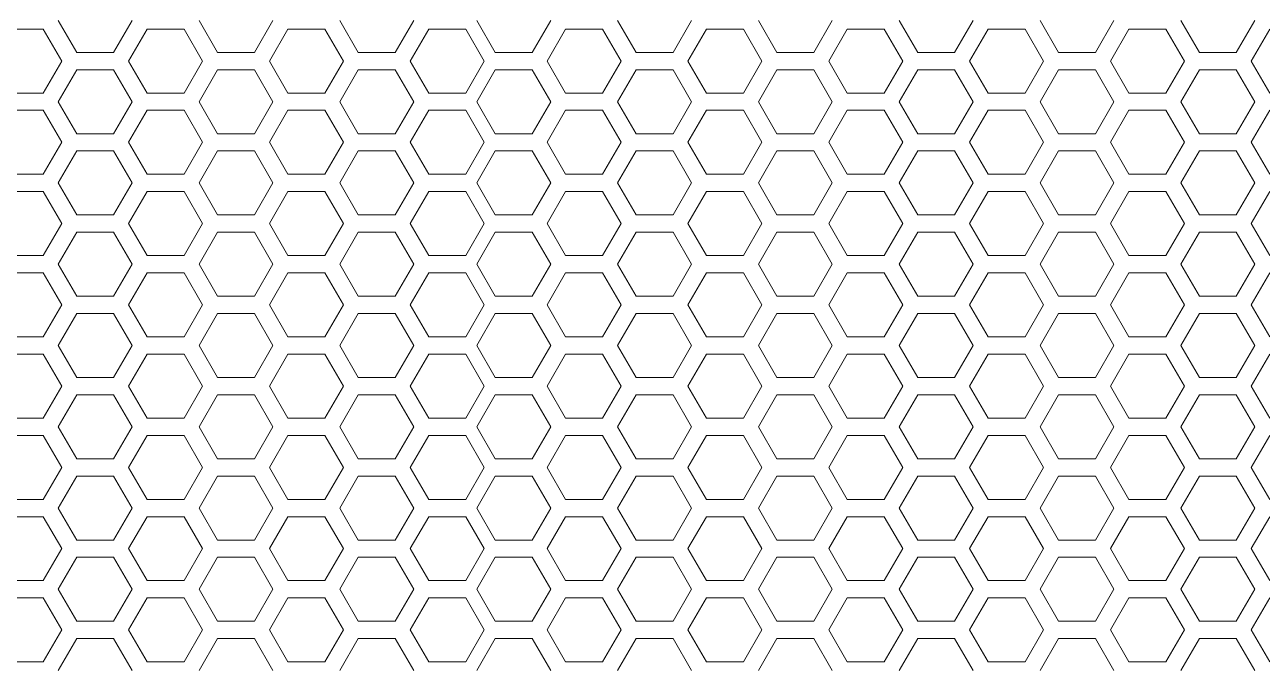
# Model space of a CAD drawing. Header units: millimetres. Extents: x 0 to 140, y -17 to 195.
# Drawn here: x 112.69 to 121.81, y 31.03 to 35.75 of the extents above; entities that cross this region are included whole.
import ezdxf

# ---------------------------------------------------------------- set-up
doc = ezdxf.new("R2010")
doc.units = ezdxf.units.MM
doc.layers.add('4203-42785_1_0', color=7, linetype='Continuous')

# ---------------------------------------------------------------- blocks, each defined once
blk = doc.blocks.new('a')
at = {"layer": '4203-42785_1_0', "color": 0, "linetype": 'ByBlock', "lineweight": 9}
for p, q in [((1506.8194, 372.1166), (1506.9262, 371.9317)), ((1507.1396, 371.9317), (1507.2464, 372.1166)), ((1507.3328, 372.0667), (1507.2261, 371.8818)), ((1507.5463, 372.0667), (1507.3328, 372.0667)), ((1507.653, 371.8818), (1507.5463, 372.0667)), ((1507.6327, 372.1166), (1507.7395, 371.9317)), ((1507.9529, 371.9317), (1508.0596, 372.1166)), ((1508.1461, 372.0667), (1508.0394, 371.8818)), ((1508.3595, 372.0667), (1508.1461, 372.0667)), ((1508.4662, 371.8818), (1508.3595, 372.0667)), ((1508.446, 372.1166), (1508.5527, 371.9317)), ((1508.7661, 371.9317), (1508.8728, 372.1166)), ((1508.9594, 372.0667), (1508.8527, 371.8818)), ((1509.1728, 372.0667), (1508.9594, 372.0667)), ((1509.2795, 371.8818), (1509.1728, 372.0667)), ((1509.2593, 372.1166), (1509.366, 371.9317)), ((1509.5794, 371.9317), (1509.6862, 372.1166)), ((1509.7726, 372.0667), (1509.6659, 371.8818)), ((1509.9861, 372.0667), (1509.7726, 372.0667)), ((1510.0928, 371.8818), (1509.9861, 372.0667)), ((1510.0725, 372.1166), (1510.1793, 371.9317)), ((1510.3927, 371.9317), (1510.4994, 372.1166)), ((1510.5859, 372.0667), (1510.4792, 371.8818)), ((1510.7994, 372.0667), (1510.5859, 372.0667)), ((1510.9061, 371.8818), (1510.7994, 372.0667)), ((1510.8858, 372.1166), (1510.9926, 371.9317)), ((1511.206, 371.9317), (1511.3127, 372.1166)), ((1511.3992, 372.0667), (1511.2925, 371.8818)), ((1514.0523, 372.0667), (1513.8389, 372.0667)), ((1514.1591, 371.8818), (1514.0523, 372.0667)), ((1514.1389, 372.1166), (1514.2456, 371.9317)), ((1514.459, 371.9317), (1514.5657, 372.1166)), ((1514.6522, 372.0667), (1514.5455, 371.8818)), ((1514.8656, 372.0667), (1514.6522, 372.0667)), ((1514.9724, 371.8818), (1514.8656, 372.0667)), ((1514.9521, 372.1166), (1515.0588, 371.9317)), ((1515.2723, 371.9317), (1515.379, 372.1166)), ((1515.4655, 372.0667), (1515.3587, 371.8818)), ((1515.6789, 372.0667), (1515.4655, 372.0667)), ((1515.7856, 371.8818), (1515.6789, 372.0667)), ((1515.7654, 372.1166), (1515.8721, 371.9317)), ((1516.0855, 371.9317), (1516.1923, 372.1166)), ((1516.2788, 372.0667), (1516.1721, 371.8818)), ((1516.4922, 372.0667), (1516.2788, 372.0667)), ((1516.5989, 371.8818), (1516.4922, 372.0667)), ((1506.9262, 371.9317), (1507.1396, 371.9317)), ((1507.7395, 371.9317), (1507.9529, 371.9317)), ((1508.5527, 371.9317), (1508.7661, 371.9317)), ((1509.366, 371.9317), (1509.5794, 371.9317)), ((1510.1793, 371.9317), (1510.3927, 371.9317)), ((1510.9926, 371.9317), (1511.206, 371.9317)), ((1514.2456, 371.9317), (1514.459, 371.9317)), ((1515.0588, 371.9317), (1515.2723, 371.9317)), ((1515.8721, 371.9317), (1516.0855, 371.9317)), ((1507.2261, 371.8818), (1507.3328, 371.697)), ((1507.5463, 371.697), (1507.653, 371.8818)), ((1508.0394, 371.8818), (1508.1461, 371.697)), ((1508.3595, 371.697), (1508.4662, 371.8818)), ((1508.8527, 371.8818), (1508.9594, 371.697)), ((1509.1728, 371.697), (1509.2795, 371.8818)), ((1509.6659, 371.8818), (1509.7726, 371.697)), ((1509.9861, 371.697), (1510.0928, 371.8818)), ((1510.4792, 371.8818), (1510.5859, 371.697)), ((1510.7994, 371.697), (1510.9061, 371.8818)), ((1511.2925, 371.8818), (1511.3992, 371.697)), ((1514.0523, 371.697), (1514.1591, 371.8818)), ((1514.5455, 371.8818), (1514.6522, 371.697)), ((1514.8656, 371.697), (1514.9724, 371.8818)), ((1515.3587, 371.8818), (1515.4655, 371.697)), ((1515.6789, 371.697), (1515.7856, 371.8818)), ((1516.1721, 371.8818), (1516.2788, 371.697)), ((1516.4922, 371.697), (1516.5989, 371.8818)), ((1506.9262, 371.8319), (1506.8194, 371.6471)), ((1507.1396, 371.8319), (1506.9262, 371.8319)), ((1507.2464, 371.6471), (1507.1396, 371.8319)), ((1507.7395, 371.8319), (1507.6327, 371.6471)), ((1507.9529, 371.8319), (1507.7395, 371.8319)), ((1508.0596, 371.6471), (1507.9529, 371.8319)), ((1508.5527, 371.8319), (1508.446, 371.6471)), ((1508.7661, 371.8319), (1508.5527, 371.8319)), ((1508.8728, 371.6471), (1508.7661, 371.8319)), ((1509.366, 371.8319), (1509.2593, 371.6471)), ((1509.5794, 371.8319), (1509.366, 371.8319)), ((1509.6862, 371.6471), (1509.5794, 371.8319)), ((1510.1793, 371.8319), (1510.0725, 371.6471)), ((1510.3927, 371.8319), (1510.1793, 371.8319)), ((1510.4994, 371.6471), (1510.3927, 371.8319)), ((1510.9926, 371.8319), (1510.8858, 371.6471)), ((1511.206, 371.8319), (1510.9926, 371.8319)), ((1511.3127, 371.6471), (1511.206, 371.8319)), ((1514.2456, 371.8319), (1514.1389, 371.6471)), ((1514.459, 371.8319), (1514.2456, 371.8319)), ((1514.5657, 371.6471), (1514.459, 371.8319)), ((1515.0588, 371.8319), (1514.9521, 371.6471)), ((1515.2723, 371.8319), (1515.0588, 371.8319)), ((1515.379, 371.6471), (1515.2723, 371.8319)), ((1515.8721, 371.8319), (1515.7654, 371.6471)), ((1516.0855, 371.8319), (1515.8721, 371.8319)), ((1516.1923, 371.6471), (1516.0855, 371.8319)), ((1506.8194, 371.6471), (1506.9262, 371.4622)), ((1507.1929, 371.5547), (1507.2464, 371.6471)), ((1507.3328, 371.697), (1507.5463, 371.697)), ((1507.6327, 371.6471), (1507.7395, 371.4622)), ((1507.9529, 371.4622), (1508.0596, 371.6471)), ((1508.1461, 371.697), (1508.3595, 371.697)), ((1508.446, 371.6471), (1508.5527, 371.4622)), ((1508.7661, 371.4622), (1508.8728, 371.6471)), ((1508.9594, 371.697), (1509.1728, 371.697)), ((1509.2593, 371.6471), (1509.366, 371.4622)), ((1509.5794, 371.4622), (1509.6862, 371.6471)), ((1509.7726, 371.697), (1509.9861, 371.697)), ((1510.0725, 371.6471), (1510.1793, 371.4622)), ((1510.3927, 371.4622), (1510.4994, 371.6471)), ((1510.5859, 371.697), (1510.7994, 371.697)), ((1510.8858, 371.6471), (1510.9926, 371.4622)), ((1511.206, 371.4622), (1511.3127, 371.6471)), ((1513.8389, 371.697), (1514.0523, 371.697)), ((1514.1389, 371.6471), (1514.2456, 371.4622)), ((1514.459, 371.4622), (1514.5657, 371.6471)), ((1514.6522, 371.697), (1514.8656, 371.697)), ((1514.9521, 371.6471), (1515.0588, 371.4622)), ((1515.2723, 371.4622), (1515.379, 371.6471)), ((1515.4655, 371.697), (1515.6789, 371.697)), ((1515.7654, 371.6471), (1515.8721, 371.4622)), ((1516.0855, 371.4622), (1516.1923, 371.6471)), ((1516.2788, 371.697), (1516.4922, 371.697)), ((1507.3328, 371.5971), (1507.2261, 371.4123)), ((1507.5463, 371.5971), (1507.3328, 371.5971)), ((1507.653, 371.4123), (1507.5463, 371.5971)), ((1508.1461, 371.5971), (1508.0394, 371.4123)), ((1508.3595, 371.5971), (1508.1461, 371.5971)), ((1508.4662, 371.4123), (1508.3595, 371.5971)), ((1508.9594, 371.5971), (1508.8527, 371.4123)), ((1509.1728, 371.5971), (1508.9594, 371.5971)), ((1509.2795, 371.4123), (1509.1728, 371.5971)), ((1509.7726, 371.5971), (1509.6659, 371.4123)), ((1509.9861, 371.5971), (1509.7726, 371.5971)), ((1510.0928, 371.4123), (1509.9861, 371.5971)), ((1510.5859, 371.5971), (1510.4792, 371.4123)), ((1510.7994, 371.5971), (1510.5859, 371.5971)), ((1510.9061, 371.4123), (1510.7994, 371.5971)), ((1511.3992, 371.5971), (1511.2925, 371.4123)), ((1514.0523, 371.5971), (1513.8389, 371.5971)), ((1514.1591, 371.4123), (1514.0523, 371.5971)), ((1514.6522, 371.5971), (1514.5455, 371.4123)), ((1514.8656, 371.5971), (1514.6522, 371.5971)), ((1514.9724, 371.4123), (1514.8656, 371.5971)), ((1515.4655, 371.5971), (1515.3587, 371.4123)), ((1515.6789, 371.5971), (1515.4655, 371.5971)), ((1515.7856, 371.4123), (1515.6789, 371.5971)), ((1516.2788, 371.5971), (1516.1721, 371.4123)), ((1516.4922, 371.5971), (1516.2788, 371.5971)), ((1516.5989, 371.4123), (1516.4922, 371.5971)), ((1507.1396, 371.4622), (1507.1929, 371.5547)), ((1506.9262, 371.4622), (1507.1396, 371.4622)), ((1507.7395, 371.4622), (1507.9529, 371.4622)), ((1508.5527, 371.4622), (1508.7661, 371.4622)), ((1509.366, 371.4622), (1509.5794, 371.4622)), ((1510.1793, 371.4622), (1510.3927, 371.4622)), ((1510.9926, 371.4622), (1511.206, 371.4622)), ((1514.2456, 371.4622), (1514.459, 371.4622)), ((1515.0588, 371.4622), (1515.2723, 371.4622)), ((1515.8721, 371.4622), (1516.0855, 371.4622)), ((1506.9262, 371.3624), (1506.8194, 371.1775)), ((1507.1396, 371.3624), (1506.9262, 371.3624)), ((1507.2464, 371.1775), (1507.1396, 371.3624)), ((1507.2261, 371.4123), (1507.3328, 371.2274)), ((1507.5463, 371.2274), (1507.653, 371.4123)), ((1507.7395, 371.3624), (1507.6327, 371.1775)), ((1507.9529, 371.3624), (1507.7395, 371.3624)), ((1508.0596, 371.1775), (1507.9529, 371.3624)), ((1508.0394, 371.4123), (1508.1461, 371.2274)), ((1508.3595, 371.2274), (1508.4662, 371.4123)), ((1508.5527, 371.3624), (1508.446, 371.1775)), ((1508.7661, 371.3624), (1508.5527, 371.3624)), ((1508.8728, 371.1775), (1508.7661, 371.3624)), ((1508.8527, 371.4123), (1508.9594, 371.2274)), ((1509.1728, 371.2274), (1509.2795, 371.4123)), ((1509.366, 371.3624), (1509.2593, 371.1775)), ((1509.5794, 371.3624), (1509.366, 371.3624)), ((1509.6862, 371.1775), (1509.5794, 371.3624)), ((1509.6659, 371.4123), (1509.7726, 371.2274)), ((1509.9861, 371.2274), (1510.0928, 371.4123)), ((1510.1793, 371.3624), (1510.0725, 371.1775)), ((1510.3927, 371.3624), (1510.1793, 371.3624)), ((1510.4994, 371.1775), (1510.3927, 371.3624)), ((1510.4792, 371.4123), (1510.5859, 371.2274)), ((1510.7994, 371.2274), (1510.9061, 371.4123)), ((1510.9926, 371.3624), (1510.8858, 371.1775)), ((1511.206, 371.3624), (1510.9926, 371.3624)), ((1511.3127, 371.1775), (1511.206, 371.3624)), ((1511.2925, 371.4123), (1511.3992, 371.2274)), ((1514.0523, 371.2274), (1514.1591, 371.4123)), ((1514.2456, 371.3624), (1514.1389, 371.1775)), ((1514.459, 371.3624), (1514.2456, 371.3624)), ((1514.5657, 371.1775), (1514.459, 371.3624)), ((1514.5455, 371.4123), (1514.6522, 371.2274)), ((1514.8656, 371.2274), (1514.9724, 371.4123)), ((1515.0588, 371.3624), (1514.9521, 371.1775)), ((1515.2723, 371.3624), (1515.0588, 371.3624)), ((1515.379, 371.1775), (1515.2723, 371.3624)), ((1515.3587, 371.4123), (1515.4655, 371.2274)), ((1515.6789, 371.2274), (1515.7856, 371.4123)), ((1515.8721, 371.3624), (1515.7654, 371.1775)), ((1516.0855, 371.3624), (1515.8721, 371.3624)), ((1516.1923, 371.1775), (1516.0855, 371.3624)), ((1516.1721, 371.4123), (1516.2788, 371.2274)), ((1516.4922, 371.2274), (1516.5989, 371.4123)), ((1507.3328, 371.2274), (1507.5463, 371.2274)), ((1508.1461, 371.2274), (1508.3595, 371.2274)), ((1508.9594, 371.2274), (1509.1728, 371.2274)), ((1509.7726, 371.2274), (1509.9861, 371.2274)), ((1510.5859, 371.2274), (1510.7994, 371.2274)), ((1513.8389, 371.2274), (1514.0523, 371.2274)), ((1514.6522, 371.2274), (1514.8656, 371.2274)), ((1515.4655, 371.2274), (1515.6789, 371.2274)), ((1516.2788, 371.2274), (1516.4922, 371.2274)), ((1506.8194, 371.1775), (1506.9262, 370.9926)), ((1507.1396, 370.9926), (1507.2464, 371.1775)), ((1507.6327, 371.1775), (1507.7395, 370.9926)), ((1507.9529, 370.9926), (1508.0596, 371.1775)), ((1508.446, 371.1775), (1508.5527, 370.9926)), ((1508.7661, 370.9926), (1508.8728, 371.1775)), ((1509.2593, 371.1775), (1509.366, 370.9926)), ((1509.5794, 370.9926), (1509.6862, 371.1775)), ((1510.0725, 371.1775), (1510.1793, 370.9926)), ((1510.3927, 370.9926), (1510.4994, 371.1775)), ((1510.8858, 371.1775), (1510.9926, 370.9926)), ((1511.206, 370.9926), (1511.3127, 371.1775)), ((1514.1389, 371.1775), (1514.2456, 370.9926)), ((1514.459, 370.9926), (1514.5657, 371.1775)), ((1514.9521, 371.1775), (1515.0588, 370.9926)), ((1515.2723, 370.9926), (1515.379, 371.1775)), ((1515.7654, 371.1775), (1515.8721, 370.9926)), ((1516.0855, 370.9926), (1516.1923, 371.1775)), ((1507.3328, 371.1276), (1507.2261, 370.9427)), ((1507.5463, 371.1276), (1507.3328, 371.1276)), ((1507.653, 370.9427), (1507.5463, 371.1276)), ((1508.1461, 371.1276), (1508.0394, 370.9427)), ((1508.3595, 371.1276), (1508.1461, 371.1276)), ((1508.4662, 370.9427), (1508.3595, 371.1276)), ((1508.9594, 371.1276), (1508.8527, 370.9427)), ((1509.1728, 371.1276), (1508.9594, 371.1276)), ((1509.2795, 370.9427), (1509.1728, 371.1276)), ((1509.7726, 371.1276), (1509.6659, 370.9427)), ((1509.9861, 371.1276), (1509.7726, 371.1276)), ((1510.0928, 370.9427), (1509.9861, 371.1276)), ((1510.5859, 371.1276), (1510.4792, 370.9427)), ((1510.7994, 371.1276), (1510.5859, 371.1276)), ((1510.9061, 370.9427), (1510.7994, 371.1276)), ((1511.3992, 371.1276), (1511.2925, 370.9427)), ((1514.0523, 371.1276), (1513.8389, 371.1276)), ((1514.1591, 370.9427), (1514.0523, 371.1276)), ((1514.6522, 371.1276), (1514.5455, 370.9427)), ((1514.8656, 371.1276), (1514.6522, 371.1276)), ((1514.9724, 370.9427), (1514.8656, 371.1276)), ((1515.4655, 371.1276), (1515.3587, 370.9427)), ((1515.6789, 371.1276), (1515.4655, 371.1276)), ((1515.7856, 370.9427), (1515.6789, 371.1276)), ((1516.2788, 371.1276), (1516.1721, 370.9427)), ((1516.4922, 371.1276), (1516.2788, 371.1276)), ((1516.5989, 370.9427), (1516.4922, 371.1276)), ((1506.9262, 370.9926), (1507.1396, 370.9926)), ((1507.7395, 370.9926), (1507.9529, 370.9926)), ((1508.5527, 370.9926), (1508.7661, 370.9926)), ((1509.366, 370.9926), (1509.5794, 370.9926)), ((1510.1793, 370.9926), (1510.3927, 370.9926)), ((1510.9926, 370.9926), (1511.206, 370.9926)), ((1514.2456, 370.9926), (1514.459, 370.9926)), ((1515.0588, 370.9926), (1515.2723, 370.9926)), ((1515.8721, 370.9926), (1516.0855, 370.9926)), ((1507.2261, 370.9427), (1507.3328, 370.7579)), ((1507.5463, 370.7579), (1507.653, 370.9427)), ((1508.0394, 370.9427), (1508.1461, 370.7579)), ((1508.3595, 370.7579), (1508.4662, 370.9427)), ((1508.8527, 370.9427), (1508.9594, 370.7579)), ((1509.1728, 370.7579), (1509.2795, 370.9427)), ((1509.6659, 370.9427), (1509.7726, 370.7579)), ((1509.9861, 370.7579), (1510.0928, 370.9427)), ((1510.4792, 370.9427), (1510.5859, 370.7579)), ((1510.7994, 370.7579), (1510.9061, 370.9427)), ((1511.2925, 370.9427), (1511.3992, 370.7579)), ((1514.0523, 370.7579), (1514.1591, 370.9427)), ((1514.5455, 370.9427), (1514.6522, 370.7579)), ((1514.8656, 370.7579), (1514.9724, 370.9427)), ((1515.3587, 370.9427), (1515.4655, 370.7579)), ((1515.6789, 370.7579), (1515.7856, 370.9427)), ((1516.1721, 370.9427), (1516.2788, 370.7579)), ((1516.4922, 370.7579), (1516.5989, 370.9427)), ((1506.9262, 370.8928), (1506.8194, 370.708)), ((1507.1396, 370.8928), (1506.9262, 370.8928)), ((1507.2464, 370.708), (1507.1396, 370.8928)), ((1507.7395, 370.8928), (1507.6327, 370.708)), ((1507.9529, 370.8928), (1507.7395, 370.8928)), ((1508.0596, 370.708), (1507.9529, 370.8928)), ((1508.5527, 370.8928), (1508.446, 370.708)), ((1508.7661, 370.8928), (1508.5527, 370.8928)), ((1508.8728, 370.708), (1508.7661, 370.8928)), ((1509.366, 370.8928), (1509.2593, 370.708)), ((1509.5794, 370.8928), (1509.366, 370.8928)), ((1509.6862, 370.708), (1509.5794, 370.8928)), ((1510.1793, 370.8928), (1510.0725, 370.708)), ((1510.3927, 370.8928), (1510.1793, 370.8928)), ((1510.4994, 370.708), (1510.3927, 370.8928)), ((1510.9926, 370.8928), (1510.8858, 370.708)), ((1511.206, 370.8928), (1510.9926, 370.8928)), ((1511.3127, 370.708), (1511.206, 370.8928)), ((1514.2456, 370.8928), (1514.1389, 370.708)), ((1514.459, 370.8928), (1514.2456, 370.8928)), ((1514.5657, 370.708), (1514.459, 370.8928)), ((1515.0588, 370.8928), (1514.9521, 370.708)), ((1515.2723, 370.8928), (1515.0588, 370.8928)), ((1515.379, 370.708), (1515.2723, 370.8928)), ((1515.8721, 370.8928), (1515.7654, 370.708)), ((1516.0855, 370.8928), (1515.8721, 370.8928)), ((1516.1923, 370.708), (1516.0855, 370.8928)), ((1506.8194, 370.708), (1506.9262, 370.5231)), ((1507.1396, 370.5231), (1507.2464, 370.708)), ((1507.3328, 370.7579), (1507.5463, 370.7579)), ((1507.6327, 370.708), (1507.7395, 370.5231)), ((1507.9529, 370.5231), (1508.0596, 370.708)), ((1508.1461, 370.7579), (1508.3595, 370.7579)), ((1508.446, 370.708), (1508.5527, 370.5231)), ((1508.7661, 370.5231), (1508.8728, 370.708)), ((1508.9594, 370.7579), (1509.1728, 370.7579)), ((1509.2593, 370.708), (1509.366, 370.5231)), ((1509.5794, 370.5231), (1509.6862, 370.708)), ((1509.7726, 370.7579), (1509.9861, 370.7579)), ((1510.0725, 370.708), (1510.1793, 370.5231)), ((1510.3927, 370.5231), (1510.4994, 370.708)), ((1510.5859, 370.7579), (1510.7994, 370.7579)), ((1510.8858, 370.708), (1510.9926, 370.5231)), ((1511.206, 370.5231), (1511.3127, 370.708)), ((1513.8389, 370.7579), (1514.0523, 370.7579)), ((1514.1389, 370.708), (1514.2456, 370.5231)), ((1514.459, 370.5231), (1514.5657, 370.708)), ((1514.6522, 370.7579), (1514.8656, 370.7579)), ((1514.9521, 370.708), (1515.0588, 370.5231)), ((1515.2723, 370.5231), (1515.379, 370.708)), ((1515.4655, 370.7579), (1515.6789, 370.7579)), ((1515.7654, 370.708), (1515.8721, 370.5231)), ((1516.0855, 370.5231), (1516.1923, 370.708)), ((1516.2788, 370.7579), (1516.4922, 370.7579)), ((1507.3328, 370.6581), (1507.2261, 370.4732)), ((1507.5463, 370.6581), (1507.3328, 370.6581)), ((1507.653, 370.4732), (1507.5463, 370.6581)), ((1508.1461, 370.6581), (1508.0394, 370.4732)), ((1508.3595, 370.6581), (1508.1461, 370.6581)), ((1508.4662, 370.4732), (1508.3595, 370.6581)), ((1508.9594, 370.6581), (1508.8527, 370.4732)), ((1509.1728, 370.6581), (1508.9594, 370.6581)), ((1509.2795, 370.4732), (1509.1728, 370.6581)), ((1509.7726, 370.6581), (1509.6659, 370.4732)), ((1509.9861, 370.6581), (1509.7726, 370.6581)), ((1510.0928, 370.4732), (1509.9861, 370.6581)), ((1510.5859, 370.6581), (1510.4792, 370.4732)), ((1510.7994, 370.6581), (1510.5859, 370.6581)), ((1510.9061, 370.4732), (1510.7994, 370.6581)), ((1511.3992, 370.6581), (1511.2925, 370.4732)), ((1514.0523, 370.6581), (1513.8389, 370.6581)), ((1514.1591, 370.4732), (1514.0523, 370.6581)), ((1514.6522, 370.6581), (1514.5455, 370.4732)), ((1514.8656, 370.6581), (1514.6522, 370.6581)), ((1514.9724, 370.4732), (1514.8656, 370.6581)), ((1515.4655, 370.6581), (1515.3587, 370.4732)), ((1515.6789, 370.6581), (1515.4655, 370.6581)), ((1515.7856, 370.4732), (1515.6789, 370.6581)), ((1516.2788, 370.6581), (1516.1721, 370.4732)), ((1516.4922, 370.6581), (1516.2788, 370.6581)), ((1516.5989, 370.4732), (1516.4922, 370.6581)), ((1506.9262, 370.5231), (1507.1396, 370.5231)), ((1507.7395, 370.5231), (1507.9529, 370.5231)), ((1508.5527, 370.5231), (1508.7661, 370.5231)), ((1509.366, 370.5231), (1509.5794, 370.5231)), ((1510.1793, 370.5231), (1510.3927, 370.5231)), ((1510.9926, 370.5231), (1511.206, 370.5231)), ((1514.2456, 370.5231), (1514.459, 370.5231)), ((1515.0588, 370.5231), (1515.2723, 370.5231)), ((1515.8721, 370.5231), (1516.0855, 370.5231)), ((1506.9262, 370.4233), (1506.8194, 370.2384)), ((1507.1396, 370.4233), (1506.9262, 370.4233)), ((1507.2464, 370.2384), (1507.1396, 370.4233)), ((1507.2261, 370.4732), (1507.3328, 370.2883)), ((1507.5463, 370.2883), (1507.653, 370.4732)), ((1507.7395, 370.4233), (1507.6327, 370.2384)), ((1507.9529, 370.4233), (1507.7395, 370.4233)), ((1508.0596, 370.2384), (1507.9529, 370.4233)), ((1508.0394, 370.4732), (1508.1461, 370.2883)), ((1508.3595, 370.2883), (1508.4662, 370.4732)), ((1508.5527, 370.4233), (1508.446, 370.2384)), ((1508.7661, 370.4233), (1508.5527, 370.4233)), ((1508.8728, 370.2384), (1508.7661, 370.4233)), ((1508.8527, 370.4732), (1508.9594, 370.2883)), ((1509.1728, 370.2883), (1509.2795, 370.4732)), ((1509.366, 370.4233), (1509.2593, 370.2384)), ((1509.5794, 370.4233), (1509.366, 370.4233)), ((1509.6862, 370.2384), (1509.5794, 370.4233)), ((1509.6659, 370.4732), (1509.7726, 370.2883)), ((1509.9861, 370.2883), (1510.0928, 370.4732)), ((1510.1793, 370.4233), (1510.0725, 370.2384)), ((1510.3927, 370.4233), (1510.1793, 370.4233)), ((1510.4994, 370.2384), (1510.3927, 370.4233)), ((1510.4792, 370.4732), (1510.5859, 370.2883)), ((1510.7994, 370.2883), (1510.9061, 370.4732)), ((1510.9926, 370.4233), (1510.8858, 370.2384)), ((1511.206, 370.4233), (1510.9926, 370.4233)), ((1511.3127, 370.2384), (1511.206, 370.4233)), ((1511.2925, 370.4732), (1511.3992, 370.2883)), ((1514.0523, 370.2883), (1514.1591, 370.4732)), ((1514.2456, 370.4233), (1514.1389, 370.2384)), ((1514.459, 370.4233), (1514.2456, 370.4233)), ((1514.5657, 370.2384), (1514.459, 370.4233)), ((1514.5455, 370.4732), (1514.6522, 370.2883)), ((1514.8656, 370.2883), (1514.9724, 370.4732)), ((1515.0588, 370.4233), (1514.9521, 370.2384)), ((1515.2723, 370.4233), (1515.0588, 370.4233)), ((1515.379, 370.2384), (1515.2723, 370.4233)), ((1515.3587, 370.4732), (1515.4655, 370.2883)), ((1515.6789, 370.2883), (1515.7856, 370.4732)), ((1515.8721, 370.4233), (1515.7654, 370.2384)), ((1516.0855, 370.4233), (1515.8721, 370.4233)), ((1516.1923, 370.2384), (1516.0855, 370.4233)), ((1516.1721, 370.4732), (1516.2788, 370.2883)), ((1516.4922, 370.2883), (1516.5989, 370.4732)), ((1507.3328, 370.2883), (1507.5463, 370.2883)), ((1508.1461, 370.2883), (1508.3595, 370.2883)), ((1508.9594, 370.2883), (1509.1728, 370.2883)), ((1509.7726, 370.2883), (1509.9861, 370.2883)), ((1510.5859, 370.2883), (1510.7994, 370.2883)), ((1513.8389, 370.2883), (1514.0523, 370.2883)), ((1514.6522, 370.2883), (1514.8656, 370.2883)), ((1515.4655, 370.2883), (1515.6789, 370.2883)), ((1516.2788, 370.2883), (1516.4922, 370.2883)), ((1506.8194, 370.2384), (1506.9262, 370.0536)), ((1507.1396, 370.0536), (1507.2464, 370.2384)), ((1507.6327, 370.2384), (1507.7395, 370.0536)), ((1507.9529, 370.0536), (1508.0596, 370.2384)), ((1508.446, 370.2384), (1508.5527, 370.0536)), ((1508.7661, 370.0536), (1508.8728, 370.2384)), ((1509.2593, 370.2384), (1509.366, 370.0536)), ((1509.5794, 370.0536), (1509.6862, 370.2384)), ((1510.0725, 370.2384), (1510.1793, 370.0536)), ((1510.3927, 370.0536), (1510.4994, 370.2384)), ((1510.8858, 370.2384), (1510.9926, 370.0536)), ((1511.206, 370.0536), (1511.3127, 370.2384)), ((1514.1389, 370.2384), (1514.2456, 370.0536)), ((1514.459, 370.0536), (1514.5657, 370.2384)), ((1514.9521, 370.2384), (1515.0588, 370.0536)), ((1515.2723, 370.0536), (1515.379, 370.2384)), ((1515.7654, 370.2384), (1515.8721, 370.0536)), ((1516.0855, 370.0536), (1516.1923, 370.2384)), ((1507.3328, 370.1885), (1507.2261, 370.0037)), ((1507.5463, 370.1885), (1507.3328, 370.1885)), ((1507.653, 370.0037), (1507.5463, 370.1885)), ((1508.1461, 370.1885), (1508.0394, 370.0037)), ((1508.3595, 370.1885), (1508.1461, 370.1885)), ((1508.4662, 370.0037), (1508.3595, 370.1885)), ((1508.9594, 370.1885), (1508.8527, 370.0037)), ((1509.1728, 370.1885), (1508.9594, 370.1885)), ((1509.2795, 370.0037), (1509.1728, 370.1885)), ((1509.7726, 370.1885), (1509.6659, 370.0037)), ((1509.9861, 370.1885), (1509.7726, 370.1885)), ((1510.0928, 370.0037), (1509.9861, 370.1885)), ((1510.5859, 370.1885), (1510.4792, 370.0037)), ((1510.7994, 370.1885), (1510.5859, 370.1885)), ((1510.9061, 370.0037), (1510.7994, 370.1885)), ((1511.3992, 370.1885), (1511.2925, 370.0037)), ((1514.0523, 370.1885), (1513.8389, 370.1885)), ((1514.1591, 370.0037), (1514.0523, 370.1885)), ((1514.6522, 370.1885), (1514.5455, 370.0037)), ((1514.8656, 370.1885), (1514.6522, 370.1885)), ((1514.9724, 370.0037), (1514.8656, 370.1885)), ((1515.4655, 370.1885), (1515.3587, 370.0037)), ((1515.6789, 370.1885), (1515.4655, 370.1885)), ((1515.7856, 370.0037), (1515.6789, 370.1885)), ((1516.2788, 370.1885), (1516.1721, 370.0037)), ((1516.4922, 370.1885), (1516.2788, 370.1885)), ((1516.5989, 370.0037), (1516.4922, 370.1885)), ((1506.9262, 370.0536), (1507.1396, 370.0536)), ((1507.2261, 370.0037), (1507.3328, 369.8188)), ((1507.5463, 369.8188), (1507.653, 370.0037)), ((1507.7395, 370.0536), (1507.9529, 370.0536)), ((1508.0394, 370.0037), (1508.1461, 369.8188)), ((1508.3595, 369.8188), (1508.4662, 370.0037)), ((1508.5527, 370.0536), (1508.7661, 370.0536)), ((1508.8527, 370.0037), (1508.9594, 369.8188)), ((1509.1728, 369.8188), (1509.2795, 370.0037)), ((1509.366, 370.0536), (1509.5794, 370.0536)), ((1509.6659, 370.0037), (1509.7726, 369.8188)), ((1509.9861, 369.8188), (1510.0928, 370.0037)), ((1510.1793, 370.0536), (1510.3927, 370.0536)), ((1510.4792, 370.0037), (1510.5859, 369.8188)), ((1510.7994, 369.8188), (1510.9061, 370.0037)), ((1510.9926, 370.0536), (1511.206, 370.0536)), ((1511.2925, 370.0037), (1511.3992, 369.8188)), ((1514.0523, 369.8188), (1514.1591, 370.0037)), ((1514.2456, 370.0536), (1514.459, 370.0536)), ((1514.5455, 370.0037), (1514.6522, 369.8188)), ((1514.8656, 369.8188), (1514.9724, 370.0037)), ((1515.0588, 370.0536), (1515.2723, 370.0536)), ((1515.3587, 370.0037), (1515.4655, 369.8188)), ((1515.6789, 369.8188), (1515.7856, 370.0037)), ((1515.8721, 370.0536), (1516.0855, 370.0536)), ((1516.1721, 370.0037), (1516.2788, 369.8188)), ((1516.4922, 369.8188), (1516.5989, 370.0037)), ((1506.9262, 369.9537), (1506.8194, 369.7689)), ((1507.1396, 369.9537), (1506.9262, 369.9537)), ((1507.2464, 369.7689), (1507.1396, 369.9537)), ((1507.7395, 369.9537), (1507.6327, 369.7689)), ((1507.9529, 369.9537), (1507.7395, 369.9537)), ((1508.0596, 369.7689), (1507.9529, 369.9537)), ((1508.5527, 369.9537), (1508.446, 369.7689)), ((1508.7661, 369.9537), (1508.5527, 369.9537)), ((1508.8728, 369.7689), (1508.7661, 369.9537)), ((1509.366, 369.9537), (1509.2593, 369.7689)), ((1509.5794, 369.9537), (1509.366, 369.9537)), ((1509.6862, 369.7689), (1509.5794, 369.9537)), ((1510.1793, 369.9537), (1510.0725, 369.7689)), ((1510.3927, 369.9537), (1510.1793, 369.9537)), ((1510.4994, 369.7689), (1510.3927, 369.9537)), ((1510.9926, 369.9537), (1510.8858, 369.7689)), ((1511.206, 369.9537), (1510.9926, 369.9537)), ((1511.3127, 369.7689), (1511.206, 369.9537)), ((1514.2456, 369.9537), (1514.1389, 369.7689)), ((1514.459, 369.9537), (1514.2456, 369.9537)), ((1514.5657, 369.7689), (1514.459, 369.9537)), ((1515.0588, 369.9537), (1514.9521, 369.7689)), ((1515.2723, 369.9537), (1515.0588, 369.9537)), ((1515.379, 369.7689), (1515.2723, 369.9537)), ((1515.8721, 369.9537), (1515.7654, 369.7689)), ((1516.0855, 369.9537), (1515.8721, 369.9537)), ((1516.1923, 369.7689), (1516.0855, 369.9537)), ((1507.3328, 369.8188), (1507.5463, 369.8188)), ((1508.1461, 369.8188), (1508.3595, 369.8188)), ((1508.9594, 369.8188), (1509.1728, 369.8188)), ((1509.7726, 369.8188), (1509.9861, 369.8188)), ((1510.5859, 369.8188), (1510.7994, 369.8188)), ((1513.8389, 369.8188), (1514.0523, 369.8188)), ((1514.6522, 369.8188), (1514.8656, 369.8188)), ((1515.4655, 369.8188), (1515.6789, 369.8188)), ((1516.2788, 369.8188), (1516.4922, 369.8188)), ((1506.8194, 369.7689), (1506.9262, 369.584)), ((1507.1396, 369.584), (1507.2464, 369.7689)), ((1507.3328, 369.719), (1507.2261, 369.5341)), ((1507.5463, 369.719), (1507.3328, 369.719)), ((1507.653, 369.5341), (1507.5463, 369.719)), ((1507.6327, 369.7689), (1507.7395, 369.584)), ((1507.9529, 369.584), (1508.0596, 369.7689)), ((1508.1461, 369.719), (1508.0394, 369.5341)), ((1508.3595, 369.719), (1508.1461, 369.719)), ((1508.4662, 369.5341), (1508.3595, 369.719)), ((1508.446, 369.7689), (1508.5527, 369.584)), ((1508.7661, 369.584), (1508.8728, 369.7689)), ((1508.9594, 369.719), (1508.8527, 369.5341)), ((1509.1728, 369.719), (1508.9594, 369.719)), ((1509.2795, 369.5341), (1509.1728, 369.719)), ((1509.2593, 369.7689), (1509.366, 369.584)), ((1509.5794, 369.584), (1509.6862, 369.7689)), ((1509.7726, 369.719), (1509.6659, 369.5341)), ((1509.9861, 369.719), (1509.7726, 369.719)), ((1510.0928, 369.5341), (1509.9861, 369.719)), ((1510.0725, 369.7689), (1510.1793, 369.584)), ((1510.3927, 369.584), (1510.4994, 369.7689)), ((1510.5859, 369.719), (1510.4792, 369.5341)), ((1510.7994, 369.719), (1510.5859, 369.719)), ((1510.9061, 369.5341), (1510.7994, 369.719)), ((1510.8858, 369.7689), (1510.9926, 369.584)), ((1511.206, 369.584), (1511.3127, 369.7689)), ((1511.3992, 369.719), (1511.2925, 369.5341)), ((1514.0523, 369.719), (1513.8389, 369.719)), ((1514.1591, 369.5341), (1514.0523, 369.719)), ((1514.1389, 369.7689), (1514.2456, 369.584)), ((1514.459, 369.584), (1514.5657, 369.7689)), ((1514.6522, 369.719), (1514.5455, 369.5341)), ((1514.8656, 369.719), (1514.6522, 369.719)), ((1514.9724, 369.5341), (1514.8656, 369.719)), ((1514.9521, 369.7689), (1515.0588, 369.584)), ((1515.2723, 369.584), (1515.379, 369.7689)), ((1515.4655, 369.719), (1515.3587, 369.5341)), ((1515.6789, 369.719), (1515.4655, 369.719)), ((1515.7856, 369.5341), (1515.6789, 369.719)), ((1515.7654, 369.7689), (1515.8721, 369.584)), ((1516.0855, 369.584), (1516.1923, 369.7689)), ((1516.2788, 369.719), (1516.1721, 369.5341)), ((1516.4922, 369.719), (1516.2788, 369.719)), ((1516.5989, 369.5341), (1516.4922, 369.719)), ((1506.9262, 369.584), (1507.1396, 369.584)), ((1507.7395, 369.584), (1507.9529, 369.584)), ((1508.5527, 369.584), (1508.7661, 369.584)), ((1509.366, 369.584), (1509.5794, 369.584)), ((1510.1793, 369.584), (1510.3927, 369.584)), ((1510.9926, 369.584), (1511.206, 369.584)), ((1514.2456, 369.584), (1514.459, 369.584)), ((1515.0588, 369.584), (1515.2723, 369.584)), ((1515.8721, 369.584), (1516.0855, 369.584)), ((1507.2261, 369.5341), (1507.3328, 369.3492)), ((1507.5463, 369.3492), (1507.653, 369.5341)), ((1508.0394, 369.5341), (1508.1461, 369.3492)), ((1508.3595, 369.3492), (1508.4662, 369.5341)), ((1508.8527, 369.5341), (1508.9594, 369.3492)), ((1509.1728, 369.3492), (1509.2795, 369.5341)), ((1509.6659, 369.5341), (1509.7726, 369.3492)), ((1509.9861, 369.3492), (1510.0928, 369.5341)), ((1510.4792, 369.5341), (1510.5859, 369.3492)), ((1510.7994, 369.3492), (1510.9061, 369.5341)), ((1511.2925, 369.5341), (1511.3992, 369.3492)), ((1514.0523, 369.3492), (1514.1591, 369.5341)), ((1514.5455, 369.5341), (1514.6522, 369.3492)), ((1514.8656, 369.3492), (1514.9724, 369.5341)), ((1515.3587, 369.5341), (1515.4655, 369.3492)), ((1515.6789, 369.3492), (1515.7856, 369.5341)), ((1516.1721, 369.5341), (1516.2788, 369.3492)), ((1516.4922, 369.3492), (1516.5989, 369.5341)), ((1506.9262, 369.4842), (1506.8194, 369.2993)), ((1507.1396, 369.4842), (1506.9262, 369.4842)), ((1507.2464, 369.2993), (1507.1396, 369.4842)), ((1507.7395, 369.4842), (1507.6327, 369.2993)), ((1507.9529, 369.4842), (1507.7395, 369.4842)), ((1508.0596, 369.2993), (1507.9529, 369.4842)), ((1508.5527, 369.4842), (1508.446, 369.2993)), ((1508.7661, 369.4842), (1508.5527, 369.4842)), ((1508.8728, 369.2993), (1508.7661, 369.4842)), ((1509.366, 369.4842), (1509.2593, 369.2993)), ((1509.5794, 369.4842), (1509.366, 369.4842)), ((1509.6862, 369.2993), (1509.5794, 369.4842)), ((1510.1793, 369.4842), (1510.0725, 369.2993)), ((1510.3927, 369.4842), (1510.1793, 369.4842)), ((1510.4994, 369.2993), (1510.3927, 369.4842)), ((1510.9926, 369.4842), (1510.8858, 369.2993)), ((1511.206, 369.4842), (1510.9926, 369.4842)), ((1511.3127, 369.2993), (1511.206, 369.4842)), ((1514.2456, 369.4842), (1514.1389, 369.2993)), ((1514.459, 369.4842), (1514.2456, 369.4842)), ((1514.5657, 369.2993), (1514.459, 369.4842)), ((1515.0588, 369.4842), (1514.9521, 369.2993)), ((1515.2723, 369.4842), (1515.0588, 369.4842)), ((1515.379, 369.2993), (1515.2723, 369.4842)), ((1515.8721, 369.4842), (1515.7654, 369.2993)), ((1516.0855, 369.4842), (1515.8721, 369.4842)), ((1516.1923, 369.2993), (1516.0855, 369.4842)), ((1507.3328, 369.3492), (1507.5463, 369.3492)), ((1508.1461, 369.3492), (1508.3595, 369.3492)), ((1508.9594, 369.3492), (1509.1728, 369.3492)), ((1509.7726, 369.3492), (1509.9861, 369.3492)), ((1510.5859, 369.3492), (1510.7994, 369.3492)), ((1513.8389, 369.3492), (1514.0523, 369.3492)), ((1514.6522, 369.3492), (1514.8656, 369.3492)), ((1515.4655, 369.3492), (1515.6789, 369.3492)), ((1516.2788, 369.3492), (1516.4922, 369.3492)), ((1506.8194, 369.2993), (1506.9262, 369.1145)), ((1507.1396, 369.1145), (1507.2464, 369.2993)), ((1507.6327, 369.2993), (1507.7395, 369.1145)), ((1507.9529, 369.1145), (1508.0596, 369.2993)), ((1508.446, 369.2993), (1508.5527, 369.1145)), ((1508.7661, 369.1145), (1508.8728, 369.2993)), ((1509.2593, 369.2993), (1509.366, 369.1145)), ((1509.5794, 369.1145), (1509.6862, 369.2993)), ((1510.0725, 369.2993), (1510.1793, 369.1145)), ((1510.3927, 369.1145), (1510.4994, 369.2993)), ((1510.8858, 369.2993), (1510.9926, 369.1145)), ((1511.206, 369.1145), (1511.3127, 369.2993)), ((1514.1389, 369.2993), (1514.2456, 369.1145)), ((1514.459, 369.1145), (1514.5657, 369.2993)), ((1514.9521, 369.2993), (1515.0588, 369.1145)), ((1515.2723, 369.1145), (1515.379, 369.2993)), ((1515.7654, 369.2993), (1515.8721, 369.1145)), ((1516.0855, 369.1145), (1516.1923, 369.2993)), ((1507.3328, 369.2494), (1507.2261, 369.0646)), ((1507.5463, 369.2494), (1507.3328, 369.2494)), ((1507.653, 369.0646), (1507.5463, 369.2494)), ((1508.1461, 369.2494), (1508.0394, 369.0646)), ((1508.3595, 369.2494), (1508.1461, 369.2494)), ((1508.4662, 369.0646), (1508.3595, 369.2494)), ((1508.9594, 369.2494), (1508.8527, 369.0646)), ((1509.1728, 369.2494), (1508.9594, 369.2494)), ((1509.2795, 369.0646), (1509.1728, 369.2494)), ((1509.7726, 369.2494), (1509.6659, 369.0646)), ((1509.9861, 369.2494), (1509.7726, 369.2494)), ((1510.0928, 369.0646), (1509.9861, 369.2494)), ((1510.5859, 369.2494), (1510.4792, 369.0646)), ((1510.7994, 369.2494), (1510.5859, 369.2494)), ((1510.9061, 369.0646), (1510.7994, 369.2494)), ((1511.3992, 369.2494), (1511.2925, 369.0646)), ((1514.0523, 369.2494), (1513.8389, 369.2494)), ((1514.1591, 369.0646), (1514.0523, 369.2494)), ((1514.6522, 369.2494), (1514.5455, 369.0646)), ((1514.8656, 369.2494), (1514.6522, 369.2494)), ((1514.9724, 369.0646), (1514.8656, 369.2494)), ((1515.4655, 369.2494), (1515.3587, 369.0646)), ((1515.6789, 369.2494), (1515.4655, 369.2494)), ((1515.7856, 369.0646), (1515.6789, 369.2494)), ((1516.2788, 369.2494), (1516.1721, 369.0646)), ((1516.4922, 369.2494), (1516.2788, 369.2494)), ((1516.5989, 369.0646), (1516.4922, 369.2494)), ((1506.9262, 369.1145), (1507.1396, 369.1145)), ((1507.2261, 369.0646), (1507.3328, 368.8797)), ((1507.5463, 368.8797), (1507.653, 369.0646)), ((1507.7395, 369.1145), (1507.9529, 369.1145)), ((1508.0394, 369.0646), (1508.1461, 368.8797)), ((1508.3595, 368.8797), (1508.4662, 369.0646)), ((1508.5527, 369.1145), (1508.7661, 369.1145)), ((1508.8527, 369.0646), (1508.9594, 368.8797)), ((1509.1728, 368.8797), (1509.2795, 369.0646)), ((1509.366, 369.1145), (1509.5794, 369.1145)), ((1509.6659, 369.0646), (1509.7726, 368.8797)), ((1509.9861, 368.8797), (1510.0928, 369.0646)), ((1510.1793, 369.1145), (1510.3927, 369.1145)), ((1510.4792, 369.0646), (1510.5859, 368.8797)), ((1510.7994, 368.8797), (1510.9061, 369.0646)), ((1510.9926, 369.1145), (1511.206, 369.1145)), ((1511.2925, 369.0646), (1511.3992, 368.8797)), ((1514.0523, 368.8797), (1514.1591, 369.0646)), ((1514.2456, 369.1145), (1514.459, 369.1145)), ((1514.5455, 369.0646), (1514.6522, 368.8797)), ((1514.8656, 368.8797), (1514.9724, 369.0646)), ((1515.0588, 369.1145), (1515.2723, 369.1145)), ((1515.3587, 369.0646), (1515.4655, 368.8797)), ((1515.6789, 368.8797), (1515.7856, 369.0646)), ((1515.8721, 369.1145), (1516.0855, 369.1145)), ((1516.1721, 369.0646), (1516.2788, 368.8797)), ((1516.4922, 368.8797), (1516.5989, 369.0646)), ((1506.9262, 369.0147), (1506.8194, 368.8298)), ((1507.1396, 369.0147), (1506.9262, 369.0147)), ((1507.2464, 368.8298), (1507.1396, 369.0147)), ((1507.7395, 369.0147), (1507.6327, 368.8298)), ((1507.9529, 369.0147), (1507.7395, 369.0147)), ((1508.0596, 368.8298), (1507.9529, 369.0147)), ((1508.5527, 369.0147), (1508.446, 368.8298)), ((1508.7661, 369.0147), (1508.5527, 369.0147)), ((1508.8728, 368.8298), (1508.7661, 369.0147)), ((1509.366, 369.0147), (1509.2593, 368.8298)), ((1509.5794, 369.0147), (1509.366, 369.0147)), ((1509.6862, 368.8298), (1509.5794, 369.0147)), ((1510.1793, 369.0147), (1510.0725, 368.8298)), ((1510.3927, 369.0147), (1510.1793, 369.0147)), ((1510.4994, 368.8298), (1510.3927, 369.0147)), ((1510.9926, 369.0147), (1510.8858, 368.8298)), ((1511.206, 369.0147), (1510.9926, 369.0147)), ((1511.3127, 368.8298), (1511.206, 369.0147)), ((1514.2456, 369.0147), (1514.1389, 368.8298)), ((1514.459, 369.0147), (1514.2456, 369.0147)), ((1514.5657, 368.8298), (1514.459, 369.0147)), ((1515.0588, 369.0147), (1514.9521, 368.8298)), ((1515.2723, 369.0147), (1515.0588, 369.0147)), ((1515.379, 368.8298), (1515.2723, 369.0147)), ((1515.8721, 369.0147), (1515.7654, 368.8298)), ((1516.0855, 369.0147), (1515.8721, 369.0147)), ((1516.1923, 368.8298), (1516.0855, 369.0147)), ((1507.3328, 368.8797), (1507.5463, 368.8797)), ((1508.1461, 368.8797), (1508.3595, 368.8797)), ((1508.9594, 368.8797), (1509.1728, 368.8797)), ((1509.7726, 368.8797), (1509.9861, 368.8797)), ((1510.5859, 368.8797), (1510.7994, 368.8797)), ((1513.8389, 368.8797), (1514.0523, 368.8797)), ((1514.6522, 368.8797), (1514.8656, 368.8797)), ((1515.4655, 368.8797), (1515.6789, 368.8797)), ((1516.2788, 368.8797), (1516.4922, 368.8797)), ((1506.8194, 368.8298), (1506.9262, 368.6449)), ((1507.1396, 368.6449), (1507.2464, 368.8298)), ((1507.3328, 368.7799), (1507.2261, 368.595)), ((1507.5463, 368.7799), (1507.3328, 368.7799)), ((1507.653, 368.595), (1507.5463, 368.7799)), ((1507.6327, 368.8298), (1507.7395, 368.6449)), ((1507.9529, 368.6449), (1508.0596, 368.8298)), ((1508.1461, 368.7799), (1508.0394, 368.595)), ((1508.3595, 368.7799), (1508.1461, 368.7799)), ((1508.4662, 368.595), (1508.3595, 368.7799)), ((1508.446, 368.8298), (1508.5527, 368.6449)), ((1508.7661, 368.6449), (1508.8728, 368.8298)), ((1508.9594, 368.7799), (1508.8527, 368.595)), ((1509.1728, 368.7799), (1508.9594, 368.7799)), ((1509.2795, 368.595), (1509.1728, 368.7799)), ((1509.2593, 368.8298), (1509.366, 368.6449)), ((1509.5794, 368.6449), (1509.6862, 368.8298)), ((1509.7726, 368.7799), (1509.6659, 368.595)), ((1509.9861, 368.7799), (1509.7726, 368.7799)), ((1510.0928, 368.595), (1509.9861, 368.7799)), ((1510.0725, 368.8298), (1510.1793, 368.6449)), ((1510.3927, 368.6449), (1510.4994, 368.8298)), ((1510.5859, 368.7799), (1510.4792, 368.595)), ((1510.7994, 368.7799), (1510.5859, 368.7799)), ((1510.9061, 368.595), (1510.7994, 368.7799)), ((1510.8858, 368.8298), (1510.9926, 368.6449)), ((1511.206, 368.6449), (1511.3127, 368.8298)), ((1511.3992, 368.7799), (1511.2925, 368.595)), ((1514.0523, 368.7799), (1513.8389, 368.7799)), ((1514.1591, 368.595), (1514.0523, 368.7799)), ((1514.1389, 368.8298), (1514.2456, 368.6449)), ((1514.459, 368.6449), (1514.5657, 368.8298)), ((1514.6522, 368.7799), (1514.5455, 368.595)), ((1514.8656, 368.7799), (1514.6522, 368.7799)), ((1514.9724, 368.595), (1514.8656, 368.7799)), ((1514.9521, 368.8298), (1515.0588, 368.6449)), ((1515.2723, 368.6449), (1515.379, 368.8298)), ((1515.4655, 368.7799), (1515.3587, 368.595)), ((1515.6789, 368.7799), (1515.4655, 368.7799)), ((1515.7856, 368.595), (1515.6789, 368.7799)), ((1515.7654, 368.8298), (1515.8721, 368.6449)), ((1516.0855, 368.6449), (1516.1923, 368.8298)), ((1516.2788, 368.7799), (1516.1721, 368.595)), ((1516.4922, 368.7799), (1516.2788, 368.7799)), ((1516.5989, 368.595), (1516.4922, 368.7799)), ((1506.9262, 368.6449), (1507.1396, 368.6449)), ((1507.7395, 368.6449), (1507.9529, 368.6449)), ((1508.5527, 368.6449), (1508.7661, 368.6449)), ((1509.366, 368.6449), (1509.5794, 368.6449)), ((1510.1793, 368.6449), (1510.3927, 368.6449)), ((1510.9926, 368.6449), (1511.206, 368.6449)), ((1514.2456, 368.6449), (1514.459, 368.6449)), ((1515.0588, 368.6449), (1515.2723, 368.6449)), ((1515.8721, 368.6449), (1516.0855, 368.6449)), ((1507.2261, 368.595), (1507.3328, 368.4102)), ((1507.5463, 368.4102), (1507.653, 368.595)), ((1508.0394, 368.595), (1508.1461, 368.4102)), ((1508.3595, 368.4102), (1508.4662, 368.595)), ((1508.8527, 368.595), (1508.9594, 368.4102)), ((1509.1728, 368.4102), (1509.2795, 368.595)), ((1509.6659, 368.595), (1509.7726, 368.4102)), ((1509.9861, 368.4102), (1510.0928, 368.595)), ((1510.4792, 368.595), (1510.5859, 368.4102)), ((1510.7994, 368.4102), (1510.9061, 368.595)), ((1511.2925, 368.595), (1511.3992, 368.4102)), ((1514.0523, 368.4102), (1514.1591, 368.595)), ((1514.5455, 368.595), (1514.6522, 368.4102)), ((1514.8656, 368.4102), (1514.9724, 368.595)), ((1515.3587, 368.595), (1515.4655, 368.4102)), ((1515.6789, 368.4102), (1515.7856, 368.595)), ((1516.1721, 368.595), (1516.2788, 368.4102)), ((1516.4922, 368.4102), (1516.5989, 368.595)), ((1506.9262, 368.5451), (1506.8194, 368.3602)), ((1507.1396, 368.5451), (1506.9262, 368.5451)), ((1507.2464, 368.3602), (1507.1396, 368.5451)), ((1507.7395, 368.5451), (1507.6327, 368.3602)), ((1507.9529, 368.5451), (1507.7395, 368.5451)), ((1508.0596, 368.3602), (1507.9529, 368.5451)), ((1508.5527, 368.5451), (1508.446, 368.3602)), ((1508.7661, 368.5451), (1508.5527, 368.5451)), ((1508.8728, 368.3602), (1508.7661, 368.5451)), ((1509.366, 368.5451), (1509.2593, 368.3602)), ((1509.5794, 368.5451), (1509.366, 368.5451)), ((1509.6862, 368.3602), (1509.5794, 368.5451)), ((1510.1793, 368.5451), (1510.0725, 368.3602)), ((1510.3927, 368.5451), (1510.1793, 368.5451)), ((1510.4994, 368.3602), (1510.3927, 368.5451)), ((1510.9926, 368.5451), (1510.8858, 368.3602)), ((1511.206, 368.5451), (1510.9926, 368.5451)), ((1511.3127, 368.3602), (1511.206, 368.5451)), ((1514.2456, 368.5451), (1514.1389, 368.3602)), ((1514.459, 368.5451), (1514.2456, 368.5451)), ((1514.5657, 368.3602), (1514.459, 368.5451)), ((1515.0588, 368.5451), (1514.9521, 368.3602)), ((1515.2723, 368.5451), (1515.0588, 368.5451)), ((1515.379, 368.3602), (1515.2723, 368.5451)), ((1515.8721, 368.5451), (1515.7654, 368.3602)), ((1516.0855, 368.5451), (1515.8721, 368.5451)), ((1516.1923, 368.3602), (1516.0855, 368.5451)), ((1507.3328, 368.4102), (1507.5463, 368.4102)), ((1508.1461, 368.4102), (1508.3595, 368.4102)), ((1508.9594, 368.4102), (1509.1728, 368.4102)), ((1509.7726, 368.4102), (1509.9861, 368.4102)), ((1510.5859, 368.4102), (1510.7994, 368.4102)), ((1513.8389, 368.4102), (1514.0523, 368.4102)), ((1514.6522, 368.4102), (1514.8656, 368.4102)), ((1515.4655, 368.4102), (1515.6789, 368.4102)), ((1516.2788, 368.4102), (1516.4922, 368.4102))]:
    blk.add_line(p, q, dxfattribs=at)

msp = doc.modelspace()

# ---------------------------------------------------------------- block references
at = {"lineweight": 15, "xscale": 1.275468447124703, "yscale": 1.275468447124703, "zscale": 1.275468447124703}
for p in [(-1818.2959, -438.8363), (-1805.8773, -438.8363)]:
    msp.add_blockref('a', p, dxfattribs=at)

doc.saveas('drawing.dxf')
